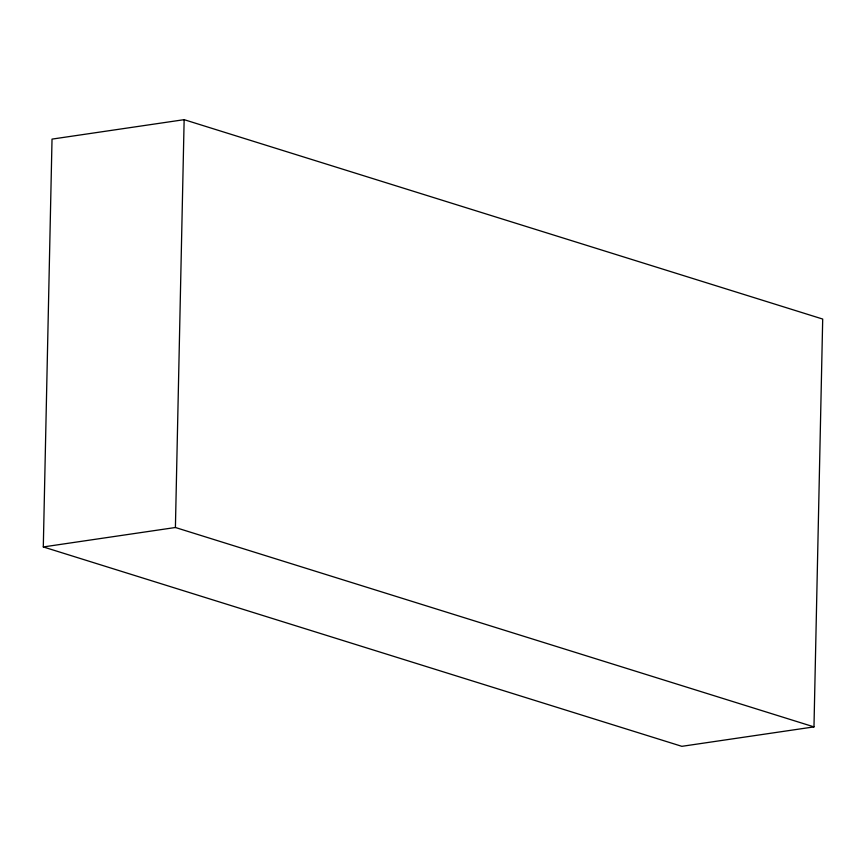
<?xml version="1.0" encoding="UTF-8"?>
<svg xmlns="http://www.w3.org/2000/svg" width="866" height="866" viewBox="0 0 866 866"><rect width="100%" height="100%" fill="white"/><g stroke="black" fill="none" stroke-linecap="round" stroke-linejoin="round"><path stroke-width="1.3" d="M43.3 546.944L52.025 139.112L184.144 119.67L822.7 319.056L813.975 726.888L681.856 746.33L43.3 546.944L175.408 527.502L813.975 726.888M175.408 527.502L184.144 119.67"/></g></svg>
